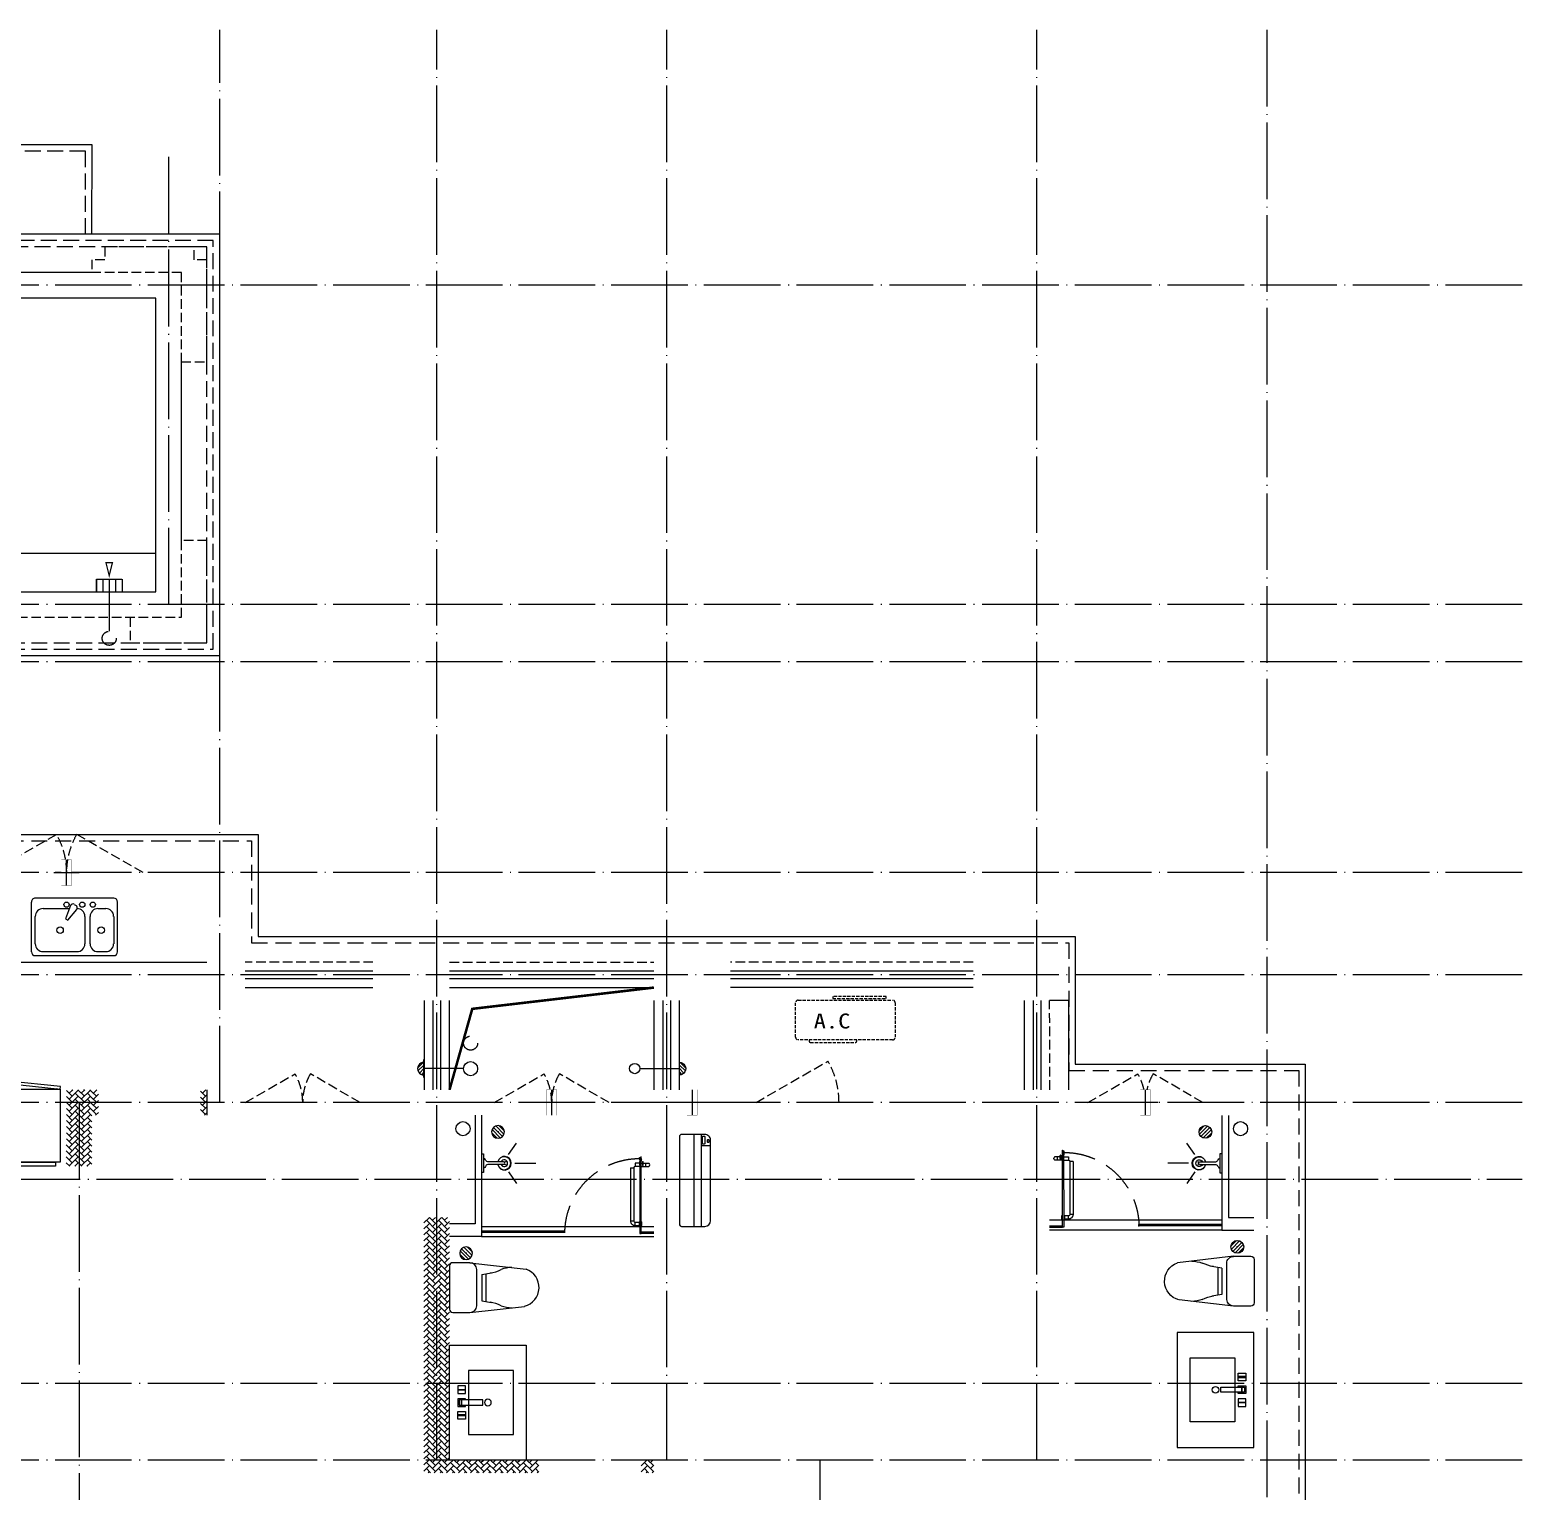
# Model space of a CAD drawing. Extents: x -518115 to 1124316, y -209821 to 1628073.
# Drawn here: x 868230 to 879917, y 601505 to 612949 of the extents above; entities that cross this region are included whole.
import ezdxf

# ---------------------------------------------------------------- set-up
doc = ezdxf.new("R2010")
doc.units = 0
doc.header["$LTSCALE"] = 1000
doc.header["$MEASUREMENT"] = 0
for name, pattern in [('#P_--_20B1_001_t3$0$DASH', [0.35, 0.25, -0.1]), ('__DASH', [0.35, 0.25, -0.1]), ('DASH', [0.35, 0.25, -0.1]), ('DOTE', [2.42, 2, -0.2, 0.02, -0.2]), ('HIDDEN', [0.375, 0.25, -0.125])]:
    doc.linetypes.add(name, pattern=pattern)
for name, color, linetype in [('AH-FURNITURE', 1, 'Continuous'), ('IP-bath&kitchen-JOHNSON', 4, 'Continuous'), ('P-bath&kitchen-JOHNSON', 4, 'Continuous'), ('ROOF', 183, 'Continuous'), ('VPIPE-中水', 122, 'Continuous'), ('VPIPE-凝结', 150, 'Continuous'), ('VPIPE-废水', 31, 'Continuous'), ('VPIPE-雨水', 4, 'DASH'), ('保温', 6, 'Continuous'), ('建筑-排气道', 9, 'Continuous'), ('机电标识类', 1, 'Continuous'), ('看线', 251, 'Continuous')]:
    doc.layers.add(name, color=color, linetype=linetype)
for name, color, linetype, lineweight in [('DOTE', 19, 'DOTE', 9), ('LVTRY', 1, 'Continuous', 13), ('PUB_HATCH', 8, 'Continuous', 9), ('STAIR', 2, 'Continuous', 18), ('WINDOW', 144, 'Continuous', 15), ('平面-分水线', 214, 'Continuous', 15), ('平面-排水沟', 86, 'Continuous', 15), ('平面-栏杆', 135, 'Continuous', 15), ('平面-看线', 45, 'Continuous', 15), ('平面-空调室内机', 176, 'Continuous', 9), ('平面-空调预留孔', 173, 'Continuous', 15), ('空调', 76, 'Continuous', 13), ('立面-洞口示意', 152, 'Continuous', 13)]:
    doc.layers.add(name, color=color, linetype=linetype, lineweight=lineweight)
doc.styles.add('DIM_FONT', font='SIMPLEX.shx', dxfattribs={"width": 0.56})
doc.styles.add('黑体', font='')
doc.styles.get('黑体').set_extended_font_data('SimHei')
pattern_1 = [(45, (0, 0), (0, 47.4157523), [100.584, -33.528]), (135, (23.708, 23.708), (3e-15, 47.4157523), [100.584, -33.528])]

# ---------------------------------------------------------------- blocks, each defined once
blk = doc.blocks.new('DFSFSF')
at = {"layer": '平面-分水线'}
for p, q in [((697142, 775568), (697142, 775668)), ((697342, 775668), (697143, 775668)), ((697193, 775568), (697193, 775668)), ((697243, 775568), (697243, 775668)), ((697292, 775568), (697292, 775668)), ((697342, 775668), (697342, 775568)), ((697342, 775568), (697342, 775668)), ((697342, 775568), (697143, 775568))]:
    blk.add_line(p, q, dxfattribs=at)
blk = doc.blocks.new('DFGDGDGD')
at = {"layer": '平面-分水线', "const_width": 10}
blk.add_lwpolyline([(697268, 775441), (697243, 775541), (697218, 775441)], close=True, dxfattribs=at)
blk.add_blockref('DFSFSF', (0, 0))
blk = doc.blocks.new('A$C7A951E79')
at = {"layer": 'LVTRY'}
for p, q in [((-7, 49), (-49, 7)), ((0, 28), (-47, -18)), ((0, 0), (-35, -35)), ((0, -71), (0, 71)), ((0, -28), (-18, -47))]:
    blk.add_line(p, q, dxfattribs=at)
blk.add_arc((0, 0), 49.9, 89.9757, 269.9757, dxfattribs=at)
blk.add_point((0, 0), dxfattribs=at)
blk = doc.blocks.new('A$C42425DA4')
blk.add_blockref('A$C7A951E79', (38800, 0))
at = {"xscale": -1}
blk.add_blockref('A$C7A951E79', (40800, 0), dxfattribs=at)
blk = doc.blocks.new('gsergvr')
at = {"layer": '平面-空调预留孔', "linetype": 'DASH', "ltscale": 0.1}
for p, q in [((34075, 17176), (34075, 17166)), ((34085, 17156), (34438, 17156)), ((34448, 17166), (34448, 17176))]:
    blk.add_line(p, q, dxfattribs=at)
blk.add_lwpolyline([(34729, 17176), (33989, 17176, -0.414214), (33969, 17196), (33969, 17466, -0.414214), (33989, 17486), (34729, 17486, -0.414214), (34749, 17466), (34749, 17196, -0.414214)], format="xyb", close=True, dxfattribs=at)
blk.add_lwpolyline([(34679, 17515), (34260, 17515), (34260, 17500), (34679, 17500)], close=True, dxfattribs=at)
for centre, start, end in [((34085, 17166), 180, 270), ((34438, 17166), 270, 0)]:
    blk.add_arc(centre, 10, start, end, dxfattribs=at)
at = {"layer": '平面-空调预留孔', "color": 251, "linetype": 'DASH', "ltscale": 0.1, "true_color": 0x636466, "style": '黑体', "width": 1.2}
blk.add_text('A.C', height=117, dxfattribs=at).set_placement((34111, 17265))
blk = doc.blocks.new('rtyryrtyeeretee')
at = {"layer": '平面-空调预留孔'}
blk.add_blockref('gsergvr', (635673, 326706), dxfattribs=at)
blk = doc.blocks.new('dongkong')
blk.add_wipeout([(-603756, 210771), (-603756, 210571), (-603836, 210571), (-603836, 210771)])
at = {"layer": '机电标识类', "color": 250, "linetype": 'DASH', "ltscale": 400}
for p, q in [((-603796, 210771), (-603796, 210571)), ((-603896, 210671), (-603696, 210671))]:
    blk.add_line(p, q, dxfattribs=at)
at = {"layer": '空调', "color": 6, "linetype": 'DASH', "const_width": 2}
blk.add_lwpolyline([(-603756, 210771), (-603756, 210571), (-603836, 210571), (-603836, 210771)], close=True, dxfattribs=at)
blk = doc.blocks.new('HFHFTHFD')
at = {"layer": 'DOTE', "linetype": 'DOTE', "ltscale": 0.3}
for p, q in [((462417, 604549), (462417, 612949)), ((464117, 601749), (464117, 612949)), ((465917, 601749), (465917, 612949)), ((468817, 601749), (468817, 612949)), ((470617, 612949), (470617, 593449)), ((472617, 610949), (418617, 610949)), ((462017, 608449), (462017, 610949)), ((472617, 608449), (418617, 608449)), ((472617, 607999), (418617, 607999)), ((472617, 606349), (418617, 606349)), ((472617, 605549), (418617, 605549)), ((472617, 604549), (418617, 604549)), ((461316, 604549), (461317, 593449)), ((418617, 603949), (472617, 603949)), ((472617, 602349), (418617, 602349)), ((472617, 601749), (418617, 601749)), ((467117, 601749), (467117, 593449))]:
    blk.add_line(p, q, dxfattribs=at)
blk = doc.blocks.new('rrrrrrrrrrrra')
for p, q in [((253, 484), (-87, 484)), ((-112, 459), (-112, 324)), ((278, 324), (278, 459)), ((-112, 324), (-64, -103)), ((-59, 271), (224, 271)), ((278, 324), (228, -116)), ((-21, 232), (-34, 154)), ((191, 200), (-26, 200)), ((186, 232), (-21, 232)), ((186, 232), (199, 154))]:
    blk.add_line(p, q)
for centre, radius, start, end in [((-87, 459), 25, 90, 180), ((253, 459), 25, 0, 90), ((-59, 324), 53.3, 180, 270), ((224, 324), 53.3, 270, 0), ((-323, 210), 294, 333.5369, 351.4828), ((488, 210), 294, 188.5172, 206.4631), ((149, -3), 224, 158.5202, 180), ((16, -3), 224, 0, 21.4798), ((84, -64), 153, 195.0773, 340.1181)]:
    blk.add_arc(centre, radius, start, end)
blk = doc.blocks.new('A$C1E0F638F')
for points in [[(500, 435), (500, 85), (0, 85), (0, 435)], [(270, 30), (230, 30), (230, 195), (270, 195)], [(120, 0), (180, 0), (180, 60), (120, 60)], [(147, 55), (153, 55), (153, 5), (147, 5)], [(230, 30), (270, 30), (270, 10), (230, 10)], [(380, 0), (320, 0), (320, 60), (380, 60)], [(353, 55), (347, 55), (347, 5), (353, 5)]]:
    blk.add_lwpolyline(points, close=True)
blk.add_lwpolyline([(270, 60), (280, 60), (280, 0), (220, 0), (220, 60), (230, 60)])
blk.add_circle((250, 236), 26)
blk = doc.blocks.new('$lvtry$00000171')
for p, q in [((-74, 11), (-11, 74)), ((-70, -27), (27, 70)), ((-53, -53), (53, 53)), ((-27, -70), (70, 27)), ((11, -74), (74, -11))]:
    blk.add_line(p, q)
blk.add_circle((0, 0), 75)
blk.add_point((0, 0))
blk = doc.blocks.new('135')
blk.add_hatch(color=256).paths.add_polyline_path([(5, 2), (4, -1), (-5, 2), (-4, 5)])
for p, q in [((-6, 19), (-3, 19)), ((-3, 19), (-6, 19)), ((-6, 3), (5, -2)), ((-6, 3), (-5, 3)), ((-5, 11), (-5, 31)), ((5, 11), (-5, 11)), ((5, 10), (-5, 10)), ((-5, 3), (-4, 6)), ((-4, 6), (5, 2)), ((0, 0), (0, 39)), ((6, 19), (3, 19)), ((3, 19), (6, 19)), ((4, -1), (5, 2)), ((5, 11), (5, 32)), ((4, -1), (6, -2))]:
    blk.add_line(p, q)
for centre, radius, start, end in [((6, 16), 13.5, 151.0147, 204.8403), ((13, 4), 20.5, 163.0924, 182.0012), ((-6, 4), 1, 184.2275, 248.4661), ((-5, 22), 0.5, 335.7643, 151.0147), ((4, 18), 9.42, 155.7643, 171.9773), ((9, 15), 14.6, 166.278, 198.0953), ((14, 4), 19.5, 163.7443, 182.5269), ((-5, 3), 0.5, 181.9385, 247.2597), ((5, 22), 0.5, 29.8425, 204.574), ((-6, 17), 11.7, 10.475, 24.574), ((-6, 15), 12.4, 338.6449, 16.0476), ((29, 7), 24, 172.9439, 199.2318), ((-6, 16), 13.4, 334.9111, 29.8425), ((26, 6), 20.6, 169.1454, 199.9526), ((6, -1), 1.17, 247.4597, 19.9526), ((6, -1), 0.5, 247.4597, 19.2318)]:
    blk.add_arc(centre, radius, start, end)
blk.add_open_spline([(-5, 31), (-4, 31), (-2, 33), (1, 29), (3, 31), (5, 32)], degree=3, knots=[0, 0, 0, 0, 3.066329, 6.218313, 11.124135, 11.124135, 11.124135, 11.124135])
blk = doc.blocks.new('SDFAWERAWER')
at = {"layer": 'LVTRY', "color": 1}
for p, q in [((593988, -1242191), (593978, -1242214)), ((594017, -1242203), (593988, -1242191)), ((593941, -1242210), (593784, -1242595)), ((593965, -1242220), (593807, -1242604)), ((593941, -1242210), (593965, -1242220)), ((594007, -1242226), (593978, -1242214)), ((594016, -1242220), (594027, -1242193)), ((594016, -1242220), (594022, -1242223)), ((594026, -1242204), (594018, -1242222)), ((594018, -1242222), (594021, -1242220)), ((594025, -1242211), (594021, -1242220)), ((594023, -1242221), (594022, -1242223)), ((594022, -1242223), (594024, -1242222)), ((594023, -1242211), (594030, -1242194)), ((594024, -1242221), (594024, -1242222)), ((594025, -1242211), (594031, -1242197)), ((594027, -1242193), (594033, -1242195)), ((594028, -1242234), (594078, -1242255)), ((594030, -1242194), (594031, -1242197)), ((594032, -1242197), (594033, -1242195)), ((594033, -1242195), (594034, -1242197)), ((594034, -1242198), (594034, -1242197)), ((594047, -1242201), (594036, -1242229)), ((594036, -1242229), (594039, -1242230)), ((594037, -1242211), (594088, -1242232)), ((594039, -1242230), (594045, -1242214)), ((594039, -1242230), (594042, -1242228)), ((594042, -1242228), (594051, -1242205)), ((594050, -1242202), (594043, -1242218)), ((594047, -1242201), (594050, -1242202)), ((594050, -1242202), (594051, -1242205)), ((594057, -1242246), (594067, -1242223)), ((593784, -1242595), (593807, -1242604)), ((593803, -1242641), (593813, -1242618)), ((593803, -1242641), (593833, -1242653)), ((593813, -1242618), (593842, -1242630)), ((593842, -1242630), (593833, -1242653)), ((593834, -1242656), (593833, -1242653)), ((593845, -1242629), (593834, -1242656)), ((593836, -1242657), (593834, -1242656)), ((593848, -1242630), (593836, -1242657)), ((593845, -1242629), (593842, -1242630)), ((593848, -1242630), (593845, -1242629)), ((593847, -1242662), (593858, -1242634)), ((593850, -1242663), (593861, -1242635)), ((593852, -1242662), (593862, -1242637)), ((593858, -1242634), (593861, -1242635)), ((593861, -1242635), (593862, -1242637)), ((593847, -1242662), (593850, -1242663))]:
    blk.add_line(p, q, dxfattribs=at)
blk.add_lwpolyline([(593823, -1242717), (594046, -1242174), (594037, -1242170), (593814, -1242713)], close=True, dxfattribs=at)
blk.add_arc((594075, -1242240), 15.3, 281.7932, 33.7019, dxfattribs=at)
for centre, major_axis, start_param, end_param in [((593974, -1242224), (3.93, 9.6), 0, 1.570796), ((593817, -1242608), (13.5, 33.1), 1.570796, 3.141593), ((593817, -1242608), (3.93, 9.6), 1.570796, 3.141593)]:
    blk.add_ellipse(centre, major_axis=major_axis, ratio=1, start_param=start_param, end_param=end_param, dxfattribs=at)
at = {"layer": 'P-bath&kitchen-JOHNSON', "color": 8, "linetype": 'DASH'}
blk.add_arc((593810, -1242714), 586, 67.5369, 157.1325, dxfattribs=at)
at = {"layer": 'LVTRY', "color": 1, "xscale": -1, "rotation": 157.7329157530927}
blk.add_blockref('135', (594045, -1242162), dxfattribs=at)
blk = doc.blocks.new('A$C5DCB2F21')
at = {"layer": 'IP-bath&kitchen-JOHNSON', "color": 8}
for p, q in [((-68, -213), (-158, -275)), ((68, -213), (158, -275)), ((0, -261), (0, -425))]:
    blk.add_line(p, q, dxfattribs=at)
at = {"layer": 'IP-bath&kitchen-JOHNSON', "color": 250}
for centre, major_axis, ratio, start_param, end_param in [((0, -179), (-51, 0), 0.990052, -1.36297, 4.504563), ((0, -178), (-26.8, 0), 0.994812, -1.167677, 4.309269)]:
    blk.add_ellipse(centre, major_axis=major_axis, ratio=ratio, start_param=start_param, end_param=end_param, dxfattribs=at)
at = {"layer": 'LVTRY', "color": 1}
for p, q in [((74, 0), (-74, 0)), ((-10, -174), (-10, -49)), ((11, -174), (11, -49))]:
    blk.add_line(p, q, dxfattribs=at)
blk.add_lwpolyline([(74, 0), (74, -16), (-74, -16), (-74, 0)], dxfattribs=at)
for points in [[(-26, -31, -0.364142), (-38, -16, -0.020495)], [(-10, -49, 0.214893), (-26, -31, 7.649644)], [(11, -49, -0.21439), (26, -31, -7.649644)], [(26, -31, 0.364142), (38, -16, 0.020495)]]:
    blk.add_lwpolyline(points, format="xyb", dxfattribs=at)
blk.add_arc((0, -174), 10.5, 180, 0, dxfattribs=at)
for centre, major_axis, ratio, start_param, end_param in [((0, -181), (53.6, 0), 0.987577, 1.76809, 7.656688), ((-12, -165), (0, 1.43), 0.85, -1.570796, 4.712389), ((-12, -189), (0, 1.43), 0.85, 4.712389, 10.995574), ((12, -165), (0, 1.43), 0.85, 4.712389, 10.995574), ((12, -189), (0, 1.43), 0.85, 4.712389, 10.995574)]:
    blk.add_ellipse(centre, major_axis=major_axis, ratio=ratio, start_param=start_param, end_param=end_param, dxfattribs=at)
blk = doc.blocks.new('DSGDFGF')
at = {"layer": 'IP-bath&kitchen-JOHNSON'}
for p, q in [((676542, 342985), (677892, 342985)), ((676542, 342950), (677192, 342950)), ((676542, 342940), (677192, 342940)), ((676542, 342905), (677892, 342905)), ((677192, 342940), (677192, 342950)), ((677892, 342940), (677792, 342940)), ((677792, 342930), (677792, 342940)), ((677892, 342930), (677792, 342930))]:
    blk.add_line(p, q, dxfattribs=at)
at = {"layer": 'IP-bath&kitchen-JOHNSON', "color": 8}
for points in [[(676542, 343855), (676542, 342905), (676292, 342905)], [(676492, 343855), (676492, 343005), (676292, 343005)]]:
    blk.add_lwpolyline(points, dxfattribs=at)
at = {"layer": 'LVTRY', "color": 1}
blk.add_lwpolyline([(676892, 341155), (676292, 341155), (676292, 342055), (676892, 342055)], close=True, dxfattribs=at)
at = {"layer": 'IP-bath&kitchen-JOHNSON'}
for name, p, rotation in [('A$C5DCB2F21', (676542, 343480), 90.00848852444699), ('SDFAWERAWER', (-342526, 1268091), 22.25976934310714)]:
    blk.add_blockref(name, p, dxfattribs=dict(at, rotation=rotation))
at = {"layer": 'LVTRY', "xscale": -0.6666666667107826, "yscale": 0.6666666667107826}
for p in [(676672, 343725), (676422, 342775)]:
    blk.add_blockref('$lvtry$00000171', p, dxfattribs=at)
at = {"layer": 'LVTRY', "color": 1, "extrusion": (0, 0, -1), "xscale": -1, "zscale": -1, "rotation": 270}
blk.add_blockref('rrrrrrrrrrrra', (-676776, 342423), dxfattribs=at)
at = {"layer": 'LVTRY', "color": 1, "xscale": -1, "rotation": 270}
blk.add_blockref('A$C1E0F638F', (676357, 341356), dxfattribs=at)
blk = doc.blocks.new('A$C001338C2')
for p, q in [((845, 304), (55, 304)), ((109, 215), (109, 304)), ((0, 249), (0, 22)), ((900, 22), (900, 249)), ((22, 0), (878, 0))]:
    blk.add_line(p, q)
at = {"lineweight": 5}
for p, q in [((900, 215), (0, 215)), ((900, 143), (0, 143))]:
    blk.add_line(p, q, dxfattribs=at)
for points in [[(89, 226), (22, 226, -0.414214), (17, 232), (17, 243, -0.414214), (22, 249), (89, 249, -0.414214), (95, 243), (95, 232, -0.414214)], [(73, 275), (57, 275, -0.414214), (51, 281), (51, 283, -0.414214), (57, 289), (73, 289, -0.414214), (79, 283), (79, 281, -0.414214)]]:
    blk.add_lwpolyline(points, format="xyb", close=True)
for centre, radius, start, end in [((55, 249), 55, 90, 180), ((845, 249), 55, 360, 90), ((22, 22), 22, 180, 270), ((878, 22), 22, 270, 360)]:
    blk.add_arc(centre, radius, start, end)
blk = doc.blocks.new('GDFGDGRD')
at = {"layer": '保温', "linetype": 'ByBlock', "ltscale": 10}
h = blk.add_hatch(dxfattribs=at)
h.set_pattern_fill('AR-HBONE', color=251, scale=55)
h.set_pattern_definition(pattern_1)
h.paths.add_polyline_path([(428967, 372824), (428967, 373024), (428917, 373024), (428917, 372824)])
h = blk.add_hatch(dxfattribs=at)
h.set_pattern_fill('AR-HBONE', color=251, scale=55)
h.set_pattern_definition(pattern_1)
h.paths.add_polyline_path([(429817, 372824), (429817, 373024), (429767, 373024), (429767, 372824)])
h = blk.add_hatch(dxfattribs=at)
h.set_pattern_fill('AR-HBONE', color=251, scale=55)
h.set_pattern_definition(pattern_1)
h.paths.add_polyline_path([(430018, 372424), (430017, 373024), (429817, 373024), (429818, 372424)])
h = blk.add_hatch(dxfattribs=at)
h.set_pattern_fill('AR-HBONE', color=251, scale=55)
h.set_pattern_definition(pattern_1)
h.paths.add_polyline_path([(427217, 370024), (427217, 372024), (427017, 372024), (427017, 370024)])
h = blk.add_hatch(dxfattribs=at)
h.set_pattern_fill('AR-HBONE', color=251, scale=55)
h.set_pattern_definition(pattern_1)
h.paths.add_polyline_path([(425517, 370024), (425517, 370124), (425417, 370124), (425417, 370024)])
h = blk.add_hatch(dxfattribs=at)
h.set_pattern_fill('AR-HBONE', color=251, scale=55)
h.set_pattern_definition(pattern_1)
h.paths.add_polyline_path([(427017, 370024), (427017, 370124), (426317, 370124), (426317, 370024)])
at = {"layer": '保温', "color": 251, "linetype": 'ByBlock', "ltscale": 10}
blk.add_line((428917, 373024), (428917, 372824), dxfattribs=at)
blk = doc.blocks.new('rtyg7uyhg')
at = {"layer": 'LVTRY'}
for p, q in [((194235, 45489), (193621, 45489)), ((193590, 45458), (193590, 45069)), ((193621, 45131), (193621, 45346)), ((193682, 45407), (193888, 45407)), ((193896, 45430), (193858, 45326)), ((193875, 45316), (193946, 45401)), ((193926, 45440), (193940, 45432)), ((194010, 45346), (194010, 45131)), ((194051, 45131), (194051, 45346)), ((194112, 45407), (194173, 45407)), ((194235, 45346), (194235, 45131)), ((194265, 45069), (194265, 45458)), ((193858, 45326), (193875, 45316)), ((193621, 45039), (194235, 45039)), ((193948, 45069), (193682, 45069)), ((194173, 45069), (194112, 45069))]:
    blk.add_line(p, q, dxfattribs=at)
for centre, radius in [((193866, 45438), 20.5), ((193989, 45438), 20.5), ((194071, 45438), 20.5), ((193815, 45238), 25.6), ((194137, 45238), 25.6)]:
    blk.add_circle(centre, radius, dxfattribs=at)
for centre, radius, start, end in [((193621, 45458), 30.7, 90, 180), ((194235, 45458), 30.7, 360, 90), ((193682, 45346), 61.4, 90, 180), ((193916, 45423), 20.5, 60, 159.4623), ((193930, 45414), 20.5, 320.5377, 60), ((193948, 45346), 61.4, 360, 90), ((194112, 45346), 61.4, 90, 180), ((194173, 45346), 61.4, 360, 90), ((193682, 45131), 61.4, 180, 270), ((193948, 45131), 61.4, 270, 360), ((194112, 45131), 61.4, 180, 270), ((194173, 45131), 61.4, 270, 360), ((193621, 45069), 30.7, 180, 270), ((194235, 45069), 30.7, 270, 360)]:
    blk.add_arc(centre, radius, start, end, dxfattribs=at)
at = {"layer": 'LVTRY', "style": 'DIM_FONT', "width": 0.8, "flags": 9}
for tag in ['YSIZE', 'XSIZE']:
    blk.add_attdef(tag, (193928, 45488), '', height=0.5, rotation=90, dxfattribs=at)
blk = doc.blocks.new('A$C60D053AF')
at = {"layer": 'AH-FURNITURE', "color": 8}
for p, q in [((233, -90), (128, -90)), ((233, -110), (128, -110)), ((193, -71), (328, -71)), ((193, -91), (328, -91)), ((342, -97), (370, -143)), ((356, -83), (384, -129)), ((245, -129), (245, -122)), ((265, -129), (265, -122)), ((255, -281), (255, -251)), ((255, -281), (393, -281)), ((393, -281), (393, -251))]:
    blk.add_line(p, q, dxfattribs=at)
for points in [[(170, -68, 1), (170, -94), (193, -94), (193, -68)], [(234, -251), (414, -251, 0.414214), (424, -241), (424, -111, 0.414214), (414, -101), (234, -101, 0.414214), (224, -111), (224, -241, 0.414214)], [(268, -122), (268, -107, 0.414214), (248, -87), (233, -87), (233, -113), (242, -113), (242, -122)], [(242, -152, 1), (268, -152), (268, -129), (242, -129)], [(384, -161, 1), (402, -143), (386, -127), (368, -145)]]:
    blk.add_lwpolyline(points, format="xyb", close=True, dxfattribs=at)
for centre, radius in [((100, -100), 30), ((255, -152), 15), ((255, -152), 10), ((393, -152), 15), ((393, -152), 10)]:
    blk.add_circle(centre, radius, dxfattribs=at)
for radius in [40, 20]:
    blk.add_arc((328, -111), radius, 45, 90, dxfattribs=at)
blk = doc.blocks.new('A-Kitchen-7')
at = {"layer": 'LVTRY'}
for p, q in [((-519, 780), (-7, 834)), ((-515, 756), (-519, 780)), ((-4, 811), (-515, 756)), ((515, 756), (-515, 756)), ((-515, 756), (-515, 40)), ((-486, 761), (-485, 756)), ((-29, 767), (-112, 756)), ((-29, 767), (-35, 806)), ((-7, 834), (-4, 811)), ((515, 780), (0, 780)), ((0, 756), (0, 780)), ((515, 756), (515, 780)), ((515, 40), (515, 756)), ((-515, 40), (515, 40))]:
    blk.add_line(p, q, dxfattribs=at)
blk.add_lwpolyline([(-469, 40), (-469, 0), (469, 0), (469, 40)], close=True, dxfattribs=at)
blk = doc.blocks.new('*U66')
h = blk.add_hatch(color=5)
h.set_gradient(color1=(0, 0, 255), rotation=180, tint=1)
h.paths.add_polyline_path([(0, 0), (-6.35, -6.35), (-6.35, -2.159), (-15, -2.159), (-15, 2.159), (-6.35, 2.159), (-6.35, 6.35)])
at = {"color": 0, "linetype": 'Continuous'}
blk.add_lwpolyline([(0, 0), (-6.35, -6.35), (-6.35, -2.159), (-15, -2.159), (-15, 2.159), (-6.35, 2.159), (-6.35, 6.35)], close=True, dxfattribs=at)
blk = doc.blocks.new('sgrsefv')
at = {"layer": 'PUB_HATCH'}
blk.add_hatch(color=256, dxfattribs=at).paths.add_polyline_path([(1112933, 840916), (1112933, 840646), (1113073, 840646), (1113073, 840661), (1112968, 840661), (1112948, 840681), (1112948, 840881), (1112968, 840901), (1113288, 840901), (1113308, 840881), (1113308, 840681), (1113288, 840661), (1113183, 840661), (1113183, 840646), (1113323, 840646), (1113323, 840916)])
at = {"layer": 'LVTRY', "color": 1}
for p, q in [((1113073, 840661), (1113073, 840646)), ((1113183, 840661), (1113183, 840646))]:
    blk.add_line(p, q, dxfattribs=at)
for points in [[(1112918, 840931), (1113338, 840931), (1113338, 840631), (1112918, 840631)], [(1112933, 840916), (1113323, 840916), (1113323, 840646), (1112933, 840646)], [(1113288, 840661), (1112968, 840661), (1112948, 840681), (1112948, 840881), (1112968, 840901), (1113288, 840901), (1113308, 840881), (1113308, 840681), (1113288, 840661)]]:
    blk.add_lwpolyline(points, close=True, dxfattribs=at)
at = {"layer": '立面-洞口示意'}
blk.add_lwpolyline([(1112918, 840931), (1113182, 840837), (1113338, 840631)], dxfattribs=at)
at = {"layer": '建筑-排气道', "xscale": -5, "yscale": 5, "zscale": 5, "rotation": 270}
blk.add_blockref('*U66', (1113118, 840599), dxfattribs=at)
blk = doc.blocks.new('FRSDFDGDGDRGDR')
at = {"layer": '平面-空调预留孔'}
for p, q in [((699612, 775044), (699612, 775441)), ((699619, 775448), (699746, 775448)), ((699746, 775448), (699746, 775355)), ((699720, 775342), (699720, 775143)), ((699727, 775349), (699740, 775349)), ((699727, 775136), (699740, 775136)), ((699746, 775130), (699746, 775037)), ((699746, 775037), (699619, 775037))]:
    blk.add_line(p, q, dxfattribs=at)
blk.add_lwpolyline([(699766, 775167), (699793, 775154), (699793, 775057), (699766, 775044), (699766, 775018), (699619, 775018, -0.414214), (699593, 775044), (699593, 775441, -0.414214), (699619, 775468), (699766, 775468), (699766, 775441), (699793, 775428), (699793, 775332), (699766, 775318)], format="xyb", close=True, dxfattribs=at)
for centre, radius in [((699740, 775332), 10.6), ((699740, 775243), 15.8), ((699740, 775154), 10.6)]:
    blk.add_circle(centre, radius, dxfattribs=at)
for centre, start, end in [((699619, 775441), 90, 180), ((699727, 775342), 90, 180), ((699740, 775355), 270, 360), ((699727, 775143), 180, 270), ((699740, 775130), 0, 90), ((699619, 775044), 180, 270)]:
    blk.add_arc(centre, 6.6, start, end, dxfattribs=at)
blk = doc.blocks.new('GDGDRGDRGRD')
at = {"layer": 'LVTRY', "color": 251}
for p, q in [((430081, 371515), (429865, 371758)), ((430335, 371758), (429865, 371758)), ((429865, 371758), (429865, 370858)), ((430235, 370858), (430235, 371758)), ((430335, 371515), (430081, 371515)), ((430081, 371515), (430081, 371100)), ((429865, 370858), (430081, 371100)), ((430081, 371100), (430335, 371100)), ((429865, 370858), (430335, 370858))]:
    blk.add_line(p, q, dxfattribs=at)
at = {"layer": 'LVTRY'}
for p, q in [((429915, 370948), (429915, 371668)), ((429925, 371678), (430325, 371678)), ((430045, 371658), (430045, 371568)), ((430050, 371658), (430045, 371658)), ((430050, 371568), (430050, 371658)), ((430235, 371668), (430235, 370948)), ((429975, 371526), (430102, 371526)), ((429975, 371521), (429975, 371526)), ((429995, 371628), (429995, 371418)), ((430000, 371628), (430000, 371418)), ((430290, 371638), (430005, 371638)), ((430290, 371633), (430005, 371633)), ((430045, 371568), (430050, 371568)), ((430220, 371526), (430092, 371526)), ((430092, 371526), (430092, 371521)), ((430102, 371526), (430102, 371521)), ((430195, 371418), (430195, 371628)), ((430200, 371418), (430200, 371628)), ((430220, 371521), (430220, 371526)), ((430102, 371521), (429975, 371521)), ((430005, 371413), (430290, 371413)), ((430005, 371408), (430290, 371408)), ((430045, 371388), (430045, 371478)), ((430045, 371478), (430050, 371478)), ((430050, 371478), (430050, 371388)), ((430092, 371521), (430220, 371521)), ((430235, 371100), (430235, 371515)), ((429935, 371358), (429974, 371358)), ((429955, 371339), (429955, 371378)), ((430050, 371388), (430045, 371388)), ((429935, 371258), (429974, 371258)), ((429955, 371239), (429955, 371278)), ((429995, 370988), (429995, 371198)), ((430000, 370988), (430000, 371198)), ((430005, 371208), (430290, 371208)), ((430005, 371203), (430290, 371203)), ((430045, 371228), (430045, 371138)), ((430050, 371228), (430045, 371228)), ((430050, 371138), (430050, 371228)), ((430195, 371198), (430195, 370988)), ((430200, 371198), (430200, 370988)), ((430102, 371096), (429975, 371096)), ((429975, 371096), (429975, 371091)), ((429975, 371091), (430102, 371091)), ((430045, 371138), (430050, 371138)), ((430092, 371091), (430092, 371096)), ((430092, 371096), (430220, 371096)), ((430220, 371091), (430092, 371091)), ((430102, 371091), (430102, 371096)), ((430220, 371096), (430220, 371091)), ((430290, 370983), (430005, 370983)), ((430290, 370978), (430005, 370978)), ((430045, 370958), (430045, 371048)), ((430045, 371048), (430050, 371048)), ((430050, 370958), (430045, 370958)), ((430050, 371048), (430050, 370958)), ((430325, 370938), (429925, 370938))]:
    blk.add_line(p, q, dxfattribs=at)
blk.add_lwpolyline([(429609, 370758), (429735, 370758), (429735, 371758), (427635, 371758)], dxfattribs=at)
for centre, radius in [((430147, 371523), 29.7), ((430147, 371523), 11.7), ((429955, 371358), 17), ((429955, 371258), 17), ((430147, 371093), 29.7), ((430147, 371093), 11.7)]:
    blk.add_circle(centre, radius, dxfattribs=at)
for centre, radius, start, end in [((429925, 371668), 10, 90, 180), ((430225, 371668), 10, 0, 90), ((430005, 371628), 10, 90, 180), ((430005, 371628), 5, 90, 180), ((430047, 371523), 56.7, 2.2742, 87.7258), ((430047, 371523), 52.2, 2.4704, 87.5296), ((430147, 371523), 56.7, 92.2742, 177.7258), ((430147, 371523), 52.2, 92.4704, 177.5296), ((430190, 371628), 10, 0, 90), ((430190, 371628), 5, 0, 90), ((430005, 371418), 10, 180, 270), ((430005, 371418), 5, 180, 270), ((430047, 371523), 56.7, 272.2742, 357.7258), ((430047, 371523), 52.2, 272.4704, 357.5296), ((430147, 371523), 56.7, 182.2742, 267.7258), ((430147, 371523), 52.2, 182.4704, 267.5296), ((430190, 371418), 5, 270, 0), ((430190, 371418), 10, 270, 0), ((430005, 371198), 10, 90, 180), ((430005, 371198), 5, 90, 180), ((430190, 371198), 10, 0, 90), ((430190, 371198), 5, 0, 90), ((430047, 371093), 56.7, 2.2742, 87.7258), ((430047, 371093), 52.2, 2.4704, 87.5296), ((430047, 371093), 56.7, 272.2742, 357.7258), ((430047, 371093), 52.2, 272.4704, 357.5296), ((430147, 371093), 56.7, 92.2742, 177.7258), ((430147, 371093), 56.7, 182.2742, 267.7258), ((430147, 371093), 52.2, 92.4704, 177.5296), ((430147, 371093), 52.2, 182.4704, 267.5296), ((429925, 370948), 10, 180, 270), ((430005, 370988), 10, 180, 270), ((430005, 370988), 5, 180, 270), ((430190, 370988), 5, 270, 0), ((430190, 370988), 10, 270, 0), ((430225, 370948), 10, 270, 0)]:
    blk.add_arc(centre, radius, start, end, dxfattribs=at)
at = {"xscale": -1, "rotation": 270}
blk.add_blockref('FRSDFDGDGDRGDR', (-345583, -327434), dxfattribs=at)
at = {"xscale": -1}
blk.add_blockref('rtyg7uyhg', (622600, 326770), dxfattribs=at)
for name, p, rotation in [('A$C60D053AF', (430135, 372358), 270), ('sgrsefv', (1543253, 1211090), 180)]:
    blk.add_blockref(name, p, dxfattribs=dict(rotation=rotation))
at = {"layer": 'LVTRY', "color": 1, "extrusion": (0, 0, -1), "xscale": -0.7999999999883585, "yscale": 0.7999999999883585, "zscale": -0.7999999999883585}
blk.add_blockref('A-Kitchen-7', (-429197, 370159), dxfattribs=at)
blk = doc.blocks.new('GDGDRGDGRD')
at = {"layer": 'IP-bath&kitchen-JOHNSON'}
for p, q in [((490533, 524228), (491883, 524228)), ((490533, 524193), (491183, 524193)), ((490533, 524183), (491183, 524183)), ((491183, 524183), (491183, 524193)), ((491883, 524183), (491783, 524183)), ((491783, 524173), (491783, 524183)), ((491883, 524173), (491783, 524173)), ((490533, 524148), (491883, 524148))]:
    blk.add_line(p, q, dxfattribs=at)
at = {"layer": 'IP-bath&kitchen-JOHNSON', "color": 8}
for points in [[(490533, 525048), (490533, 524148), (490283, 524148)], [(490483, 525048), (490483, 524248), (490283, 524248)]]:
    blk.add_lwpolyline(points, dxfattribs=at)
at = {"layer": 'LVTRY', "color": 1}
blk.add_lwpolyline([(490883, 522448), (490283, 522448), (490283, 523348), (490883, 523348)], close=True, dxfattribs=at)
at = {"layer": 'IP-bath&kitchen-JOHNSON'}
for name, p, rotation in [('A$C5DCB2F21', (490533, 524673), 90.008488524447), ('SDFAWERAWER', (-528536, 1449334), 22.25976934310711)]:
    blk.add_blockref(name, p, dxfattribs=dict(at, rotation=rotation))
at = {"layer": 'LVTRY', "xscale": -0.6666666667107826, "yscale": 0.6666666667107826}
for p in [(490663, 524918), (490413, 524018)]:
    blk.add_blockref('$lvtry$00000171', p, dxfattribs=at)
at = {"layer": 'LVTRY', "color": 1, "extrusion": (0, 0, -1), "xscale": -1, "zscale": -1, "rotation": 270}
blk.add_blockref('rrrrrrrrrrrra', (-490766, 523666), dxfattribs=at)
at = {"layer": 'LVTRY', "color": 1, "xscale": -1, "rotation": 270}
blk.add_blockref('A$C1E0F638F', (490347, 522649), dxfattribs=at)

msp = doc.modelspace()

# ---------------------------------------------------------------- linework, layer by layer
at = {"color": 6, "const_width": 20}
msp.add_lwpolyline([(871516.3, 604648.8), (871694.5, 605282.2), (873116.6, 605448.8)], dxfattribs=at)
at = {"layer": 'DOTE', "linetype": 'DOTE', "ltscale": 0.3}
msp.add_line((869316.6, 611954.2), (869316.6, 610948.8), dxfattribs=at)
at = {"layer": 'ROOF', "ltscale": 0.8}
msp.add_lwpolyline([(867716.6, 608048.8), (869716.6, 608048.8), (869716.6, 611348.8), (862516.6, 611348.8), (862516.6, 607748.8), (863116.6, 607748.8)], dxfattribs=at)
at = {"layer": 'ROOF', "linetype": '__DASH', "ltscale": 0.5}
for points in [[(867716.6, 608098.8), (869666.6, 608098.8), (869666.6, 611298.8), (862566.6, 611298.8), (862566.6, 607798.8), (863116.6, 607798.8)], [(867716.6, 608148.8), (869616.6, 608148.8), (869616.6, 611248.8), (862616.6, 611248.8), (862616.6, 607848.8), (863116.6, 607848.8)]]:
    msp.add_lwpolyline(points, dxfattribs=at)
at = {"layer": 'ROOF', "ltscale": 0.8}
msp.add_lwpolyline([(863016.6, 608548.8), (867516.6, 608548.8), (869216.6, 608548.8), (869216.6, 610848.8), (863016.6, 610848.8)], close=True, dxfattribs=at)
at = {"layer": 'STAIR', "color": 130}
msp.add_lwpolyline([(868716.3, 611348.8), (868716.6, 612048.8), (863516.5, 612048.8), (863516.3, 611348.8)], dxfattribs=at)
at = {"layer": 'STAIR', "color": 130, "linetype": '#P_--_20B1_001_t3$0$DASH', "ltscale": 0.5}
msp.add_lwpolyline([(868666.3, 611348.8), (868666.6, 611998.8), (863566.5, 611998.8), (863566.3, 611348.8)], dxfattribs=at)
at = {"layer": 'VPIPE-中水', "linetype": 'Continuous'}
for centre in [(871621.8, 604343.8), (877711.4, 604343.8)]:
    msp.add_circle(centre, 55, dxfattribs=at)
at = {"layer": 'VPIPE-凝结'}
msp.add_line((868851.6, 608548.8), (868851.6, 608238.8), dxfattribs=at)
at = {"layer": 'VPIPE-凝结', "ltscale": 0.1}
for p, q in [((871626.6, 604814.4), (871316.8, 604814.4)), ((873006.6, 604814.4), (873316.8, 604814.4))]:
    msp.add_line(p, q, dxfattribs=at)
at = {"layer": 'VPIPE-凝结'}
msp.add_circle((872966.6, 604814.4), 40, dxfattribs=at)
at = {"layer": 'VPIPE-废水'}
msp.add_circle((871681.6, 604813.8), 55, dxfattribs=at)
at = {"layer": 'VPIPE-雨水'}
for centre in [(868851.6, 608183.8), (871681.6, 605013.8)]:
    msp.add_circle(centre, 55, dxfattribs=at)
at = {"layer": 'WINDOW', "color": 250, "linetype": 'DASH', "ltscale": 0.3}
for points in [[(873916.6, 604548.8), (874479.7, 604873.4, -0.1314846), (874566.6, 604548.8)], [(869916.6, 604548.8), (870306.3, 604773.7, -0.1316053), (870366.6, 604548.8)], [(870816.6, 604548.8), (870426.8, 604773.7, 0.1316053), (870366.6, 604548.8)], [(876516.5, 604548.8), (876906.2, 604773.7, -0.1316053), (876966.5, 604548.8)], [(877416.5, 604548.8), (877026.7, 604773.7, 0.1316053), (876966.5, 604548.8)]]:
    msp.add_lwpolyline(points, format="xyb", dxfattribs=at)
at = {"layer": '平面-排水沟'}
msp.add_line((869216.6, 608848.8), (863016.6, 608848.8), dxfattribs=at)
at = {"layer": '平面-栏杆'}
for points in [[(869916.6, 605579), (870916.6, 605579.1)], [(869916.6, 605519), (870916.6, 605519.1)], [(871516.6, 605578.9), (873116.6, 605579.1)], [(871516.6, 605518.9), (873116.6, 605519.1)], [(873716.6, 605578.8), (875616.6, 605579.1)], [(873716.6, 605518.8), (875616.6, 605519.1)], [(871386.6, 605348.8), (871386.9, 604648.8)], [(871446.6, 605348.8), (871446.9, 604648.8)], [(873186.6, 605348.8), (873186.9, 604648.8)], [(873246.6, 605348.8), (873246.9, 604648.8)], [(876086.3, 605348.8), (876086.6, 604648.8)], [(876146.3, 605348.8), (876146.6, 604648.8)]]:
    msp.add_lwpolyline(points, dxfattribs=at)
at = {"layer": '平面-看线'}
for p, q in [((871516.9, 604648.8), (871516.6, 605348.8)), ((873316.9, 604648.8), (873316.6, 605348.8))]:
    msp.add_line(p, q, dxfattribs=at)
at = {"layer": '平面-看线', "linetype": 'DASH', "ltscale": 0.3}
msp.add_line((876216.6, 604648.8), (876216.3, 605348.8), dxfattribs=at)
for points in [[(867716.6, 608348.8), (869016.6, 608348.8), (869016.6, 608148.8), (869616.6, 608148.8), (869616.6, 608948.8), (869416.6, 608948.8), (869416.6, 610348.8), (869616.3, 610348.8), (869616.3, 611148.8), (869516.3, 611148.8), (869516.3, 611248.8), (869226.3, 611248.8), (869226.3, 611248.8), (869106.3, 611248.8), (869106.3, 611248.8), (868816.3, 611248.8), (868816.3, 611148.8), (868716.3, 611148.8), (868716.3, 611048.8), (863516.8, 611048.8)], [(867716.6, 608098.8), (867716.6, 608348.8), (869416.6, 608348.8), (869416.6, 611048.8), (862816.6, 611048.8), (862816.6, 608348.8), (863116.6, 608348.8), (863116.6, 608098.8)], [(870916.6, 605648.8), (869916.6, 605648.8)], [(871516.6, 605648.8), (873116.6, 605648.8)], [(875616.6, 605648.8), (873716.6, 605648.8)]]:
    msp.add_lwpolyline(points, dxfattribs=at)
at = {"layer": '平面-看线'}
for points in [[(869916.6, 605448.8), (870916.6, 605448.8)], [(871516.6, 605448.8), (873116.6, 605448.8)], [(875616.6, 605448.8), (873716.6, 605448.8)], [(871316.6, 605348.8), (871316.9, 604648.8)], [(873116.6, 605348.8), (873116.9, 604648.8)], [(876016.3, 605348.8), (876016.6, 604648.8)]]:
    msp.add_lwpolyline(points, dxfattribs=at)
at = {"layer": '看线', "color": 202, "ltscale": 0.5}
msp.add_lwpolyline([(876366.3, 604648.8), (876366.3, 605348.8), (876216.3, 605348.8)], dxfattribs=at)

# ---------------------------------------------------------------- block references
at = {"rotation": 180}
msp.add_blockref('DFGDGDGD', (1566094.1, 1384216.4), dxfattribs=at)
for name, p in [('rtyryrtyeeretee', (204584.7, 261157.8)), ('A$C42425DA4', (832516.4, 604814.4))]:
    msp.add_blockref(name, p)
at = {"layer": '平面-空调预留孔', "xscale": 0.8000000000465648, "yscale": 0.8000000000465648, "zscale": 0.8000000000465648, "rotation": 270.0000002334302}
msp.add_blockref('A$C001338C2', (873316.6, 604299.1), dxfattribs=at)

# ---------------------------------------------------------------- next in the draw order: block references
at = {"layer": '平面-空调室内机', "ltscale": 0.3, "xscale": -1}
msp.add_blockref('dongkong', (269620.3, 393878.1), dxfattribs=at)

# ---------------------------------------------------------------- next in the draw order: linework, layer by layer
at = {"layer": '看线', "color": 201, "linetype": 'HIDDEN', "ltscale": 0.5}
msp.add_lwpolyline([(867866.6, 608048.8), (867866.6, 606598.8), (869966.6, 606598.8), (869966.6, 605798.8), (876366.6, 605798.8), (876366.6, 604798.8), (878166.6, 604798.8), (878166.6, 596398.8), (875216.6, 596398.8)], dxfattribs=at)
at = {"layer": '看线', "color": 201}
msp.add_lwpolyline([(867916.6, 608048.8), (867916.6, 606648.8), (870016.6, 606648.8), (870016.6, 605848.8), (876416.6, 605848.8), (876416.6, 604848.8), (878216.6, 604848.8), (878216.6, 596348.8), (875366.6, 596348.8)], dxfattribs=at)

# ---------------------------------------------------------------- next in the draw order: block references
for name, p in [('HFHFTHFD', (407300, 0)), ('DSGDFGF', (195224.3, 260593.5))]:
    msp.add_blockref(name, p)

# ---------------------------------------------------------------- next in the draw order: block references
at = {"layer": '平面-空调室内机', "ltscale": 0.3, "rotation": 180}
for p in [(264720.5, 817019.6), (268520.5, 815219.6), (273170.5, 815219.8)]:
    msp.add_blockref('dongkong', p, dxfattribs=at)

# ---------------------------------------------------------------- next in the draw order: linework, layer by layer
at = {"layer": 'WINDOW', "color": 250, "linetype": 'DASH', "ltscale": 0.3}
for points in [[(867918.4, 606348.8), (868438, 606648.8, -0.1316523), (868518.4, 606348.8)], [(869116.6, 606348.8), (868597, 606648.8, 0.1316523), (868516.6, 606348.8)], [(871866.5, 604548.8), (872256.2, 604773.7, -0.1316053), (872316.5, 604548.8)], [(872766.5, 604548.8), (872376.7, 604773.7, 0.1316053), (872316.5, 604548.8)]]:
    msp.add_lwpolyline(points, format="xyb", dxfattribs=at)

# ---------------------------------------------------------------- next in the draw order: block references
at = {"xscale": -1}
for name, p in [('GDGDRGDRGRD', (1297251.4, 233890.5)), ('GDFGDGRD', (1298533.2, 231625.1)), ('GDGDRGDGRD', (1368098.9, 79400.3))]:
    msp.add_blockref(name, p, dxfattribs=at)

doc.saveas('drawing.dxf')
